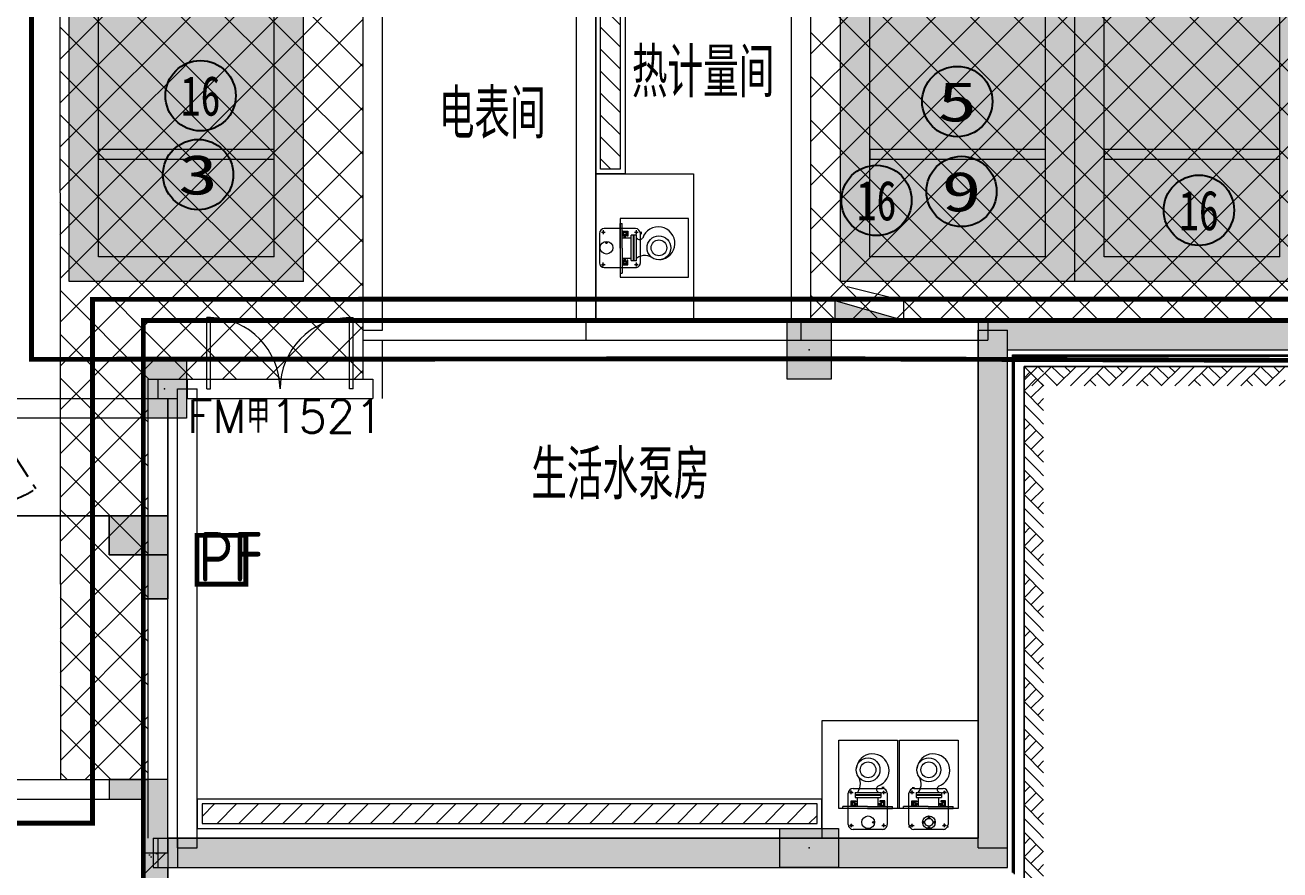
# Model space of a CAD drawing. Extents: x -264757 to 1033689, y 4049843 to 4347093.
# Drawn here: x -57534 to -44684, y 4071283 to 4079932 of the extents above; entities that cross this region are included whole.
import ezdxf
from ezdxf.enums import TextEntityAlignment as Align

# ---------------------------------------------------------------- set-up
doc = ezdxf.new("R2010")
doc.units = 0
doc.header["$LTSCALE"] = 1000
doc.header["$MEASUREMENT"] = 0
doc.linetypes.add('AX-01DK-PB01$1$A-001-车位参照B1$0$A-001-车位参照B1$0$A-001-车位参照B1$0$A-H4-001-基本图形$0$A-001-车位B1$0$DASH', pattern=[0.35, 0.25, -0.1])
doc.linetypes.add('DASH', pattern=[0.35, 0.25, -0.1])
for name, color, linetype in [('不利因素1-紧邻消火栓', 7, 'Continuous'), ('不利因素3-紧邻房间出入口', 7, 'Continuous'), ('不利因素5-单面靠墙', 7, 'Continuous'), ('不利因素9-坡道上停车', 7, 'Continuous'), ('子母车位', 7, 'Continuous'), ('普通车位', 7, 'Continuous')]:
    doc.layers.add(name, color=color, linetype=linetype)
doc.layers.add('无关图层', color=8, linetype='Continuous', lineweight=0)
doc.layers.add('车位归属楼栋范围线', color=7, linetype='Continuous', true_color=0x19e6c7)
doc.styles.add('AX-01DK-PB01$0$AX-001DK-01-PB01-02$0$_TCH_WINDOW', font='SIMPLEX', dxfattribs={"bigfont": 'GBCBIG'})
doc.styles.add('AX-01DK-PB01$1$AX-001DK-01-PB01-02$0$Standard', font='gbenor.shx', dxfattribs={"bigfont": 'gbcbig.shx'})
doc.styles.add('AX-01DK-PB01-FJ$0$AX-001DK-01-PB01-02$0$Standard', font='gbenor.shx', dxfattribs={"bigfont": 'gbcbig.shx'})
doc.styles.add('AX-ACK-P01-WALL$0$黑体', font='simhei.ttf')
doc.styles.add('SX-ACK-PB01-WNC-ALL$0$黑体', font='simhei.ttf')
doc.styles.add('黑体', font='simhei.ttf')

# ---------------------------------------------------------------- blocks, each defined once
blk = doc.blocks.new('20200722.21175556')
at = {"layer": '不利因素1-紧邻消火栓', "true_color": 0x3c6a45}
h = blk.add_hatch(color=97, dxfattribs=at)
h.dxf.hatch_style = 1
edge = h.paths.add_edge_path()
edge.add_arc((360, 360), 360, 0, 360)
at = {"layer": '不利因素1-紧邻消火栓'}
blk.add_circle((360, 360), 360, dxfattribs=at)
at = {"layer": '不利因素1-紧邻消火栓', "style": '黑体', "width": 1.390625}
blk.add_text('9', height=407, dxfattribs=at).set_placement((156, 156), (564, 156), align=Align.FIT)
blk = doc.blocks.new('SX-ACK-PB01-WNC-ALL$0$20200722.21183209')
at = {"layer": '不利因素5-单面靠墙', "true_color": 0x6d711d}
h = blk.add_hatch(color=66, dxfattribs=at)
h.dxf.hatch_style = 1
edge = h.paths.add_edge_path()
edge.add_arc((360, 360), 360, 0, 360)
at = {"layer": '不利因素5-单面靠墙'}
blk.add_circle((360, 360), 360, dxfattribs=at)
at = {"layer": '不利因素5-单面靠墙', "style": 'SX-ACK-PB01-WNC-ALL$0$黑体', "width": 1.390625}
blk.add_text('5', height=407, dxfattribs=at).set_placement((156, 156), (564, 156), align=Align.FIT)
blk = doc.blocks.new('SX-ACK-PB01-WNC-ALL$0$20200722.21182536')
at = {"layer": '不利因素3-紧邻房间出入口', "true_color": 0xe4d218}
h = blk.add_hatch(color=52, dxfattribs=at)
h.dxf.hatch_style = 1
edge = h.paths.add_edge_path()
edge.add_arc((360, 360), 360, 0, 360)
at = {"layer": '不利因素3-紧邻房间出入口'}
blk.add_circle((360, 360), 360, dxfattribs=at)
at = {"layer": '不利因素3-紧邻房间出入口', "style": 'SX-ACK-PB01-WNC-ALL$0$黑体', "width": 1.390625}
blk.add_text('3', height=407, dxfattribs=at).set_placement((156, 156), (564, 156), align=Align.FIT)
blk = doc.blocks.new('AX-ACK-P01-WALL$0$20200722.21184440')
at = {"layer": '不利因素9-坡道上停车', "true_color": 0x6a96bd}
h = blk.add_hatch(color=153, dxfattribs=at)
h.dxf.hatch_style = 1
edge = h.paths.add_edge_path()
edge.add_arc((360, 360), 360, 0, 360)
at = {"layer": '不利因素9-坡道上停车'}
blk.add_circle((360, 360), 360, dxfattribs=at)
at = {"layer": '不利因素9-坡道上停车', "style": 'AX-ACK-P01-WALL$0$黑体', "width": 0.695313}
blk.add_text('16', height=407.3, dxfattribs=at).set_placement((156, 156), (564, 156), align=Align.FIT)
blk = doc.blocks.new('AX-01DK-PB01$0$AX-001DK-01-PB01-02$0$$DorLib2D$00000002')
at = {"layer": '无关图层'}
for p, q in [((-0.5, 0), (-0.5, 0.4875)), ((-0.475, 0.4875), (-0.5, 0.4875)), ((-0.475, 0), (-0.475, 0.4875)), ((0.475, 0), (0.475, 0.4875)), ((0.475, 0.4875), (0.5, 0.4875)), ((0.5, 0), (0.5, 0.4875)), ((-0.5, 0), (-0.475, 0)), ((0.5, 0), (0.475, 0))]:
    blk.add_line(p, q, dxfattribs=at)
at = {"layer": '无关图层', "lineweight": 13}
for centre, start, end in [((-0.4875, 0), 0, 88.53072), ((0.4875, 0), 91.46928, 180)]:
    blk.add_arc(centre, 0.4875, start, end, dxfattribs=at)
blk = doc.blocks.new('AX-01DK-PB01$1$$LinePat$素土夯实')
at = {"layer": '无关图层'}
for p, q in [((0, -210), (210, 0)), ((120, -300), (420, 0)), ((420, 0), (608, -188)), ((495, -300), (795, 0)), ((615, 0), (705, -90)), ((315, -105), (502, -293)), ((210, -210), (300, -300)), ((705, -300), (795, -210))]:
    blk.add_line(p, q, dxfattribs=at)
blk = doc.blocks.new('SX-CK-PB001-WNC$1$20211103.13313888')
at = {"layer": '无关图层'}
h = blk.add_hatch(color=256, dxfattribs=at)
h.dxf.hatch_style = 1
h.paths.add_polyline_path([(0, 600), (400, 600), (400, 0), (0, 0)])
blk.add_lwpolyline([(0, 600), (400, 600), (400, 0), (0, 0)], close=True, dxfattribs=at)
blk.add_point((200, 300), dxfattribs=at)
blk = doc.blocks.new('SX-CK-PB001-WNC$1$20211103.13313578')
at = {"layer": '无关图层'}
h = blk.add_hatch(color=256, dxfattribs=at)
h.dxf.hatch_style = 1
h.paths.add_polyline_path([(0, 600), (450, 600), (450, 0), (0, 0)])
blk.add_lwpolyline([(0, 600), (450, 600), (450, 0), (0, 0)], close=True, dxfattribs=at)
blk.add_point((225, 300), dxfattribs=at)
blk = doc.blocks.new('PX-03CK-JSK$0$PX-B1-PB02-JSK$0$PX-CK-JSK$0$hjgh')
at = {"layer": '无关图层'}
for p, q in [((96327482, 40160283), (96327482, 40160243)), ((96327492, 40160296), (96327812, 40160296)), ((96327655, 40159170), (96327655, 40160392)), ((96327655, 40160392), (96328355, 40160392)), ((96327656, 40160098), (96327656, 40160352)), ((96327656, 40160352), (96327677, 40160352)), ((96327677, 40160098), (96327677, 40160352)), ((96327821, 40160284), (96327821, 40160244)), ((96327821, 40160253), (96327821, 40160277)), ((96328355, 40160392), (96328355, 40159792)), ((96327442, 40159946), (96327442, 40160246)), ((96327464, 40160264), (96327496, 40160264)), ((96327496, 40160264), (96327500, 40160264)), ((96327677, 40160267), (96327734, 40160267)), ((96327683, 40160214), (96327677, 40160214)), ((96327679, 40160200), (96327768, 40160200)), ((96327683, 40160256), (96327683, 40160214)), ((96327723, 40160256), (96327683, 40160256)), ((96327683, 40160232), (96327723, 40160232)), ((96327687, 40160232), (96327687, 40160246)), ((96327692, 40160251), (96327714, 40160251)), ((96327697, 40160232), (96327697, 40160200)), ((96327697, 40160203), (96327697, 40160231)), ((96327709, 40160232), (96327709, 40160200)), ((96327719, 40160246), (96327719, 40160232)), ((96327723, 40160217), (96327723, 40160256)), ((96327734, 40160217), (96327723, 40160217)), ((96327734, 40160267), (96327734, 40160217)), ((96327821, 40160225), (96327769, 40160225)), ((96327769, 40160224), (96327769, 40159963)), ((96327791, 40160225), (96327791, 40159963)), ((96327799, 40160225), (96327799, 40159963)), ((96327803, 40160265), (96327835, 40160265)), ((96327821, 40160225), (96327821, 40159963)), ((96327835, 40160265), (96327839, 40160265)), ((96327862, 40160246), (96327862, 40159946)), ((96327515, 40160051), (96327515, 40160027)), ((96327656, 40160098), (96327656, 40159844)), ((96327677, 40160098), (96327677, 40159844)), ((96327465, 40159933), (96327497, 40159933)), ((96327483, 40159952), (96327483, 40159912)), ((96327812, 40159896), (96327492, 40159896)), ((96327497, 40159933), (96327501, 40159933)), ((96327682, 40159921), (96327675, 40159921)), ((96327683, 40159974), (96327677, 40159974)), ((96327677, 40159921), (96327734, 40159921)), ((96327768, 40159994), (96327679, 40159994)), ((96327683, 40159933), (96327683, 40159974)), ((96327723, 40159933), (96327683, 40159933)), ((96327685, 40159954), (96327723, 40159954)), ((96327688, 40159941), (96327688, 40159954)), ((96327713, 40159936), (96327693, 40159936)), ((96327695, 40159993), (96327695, 40159955)), ((96327708, 40159992), (96327708, 40159954)), ((96327718, 40159954), (96327718, 40159941)), ((96327723, 40159971), (96327723, 40159933)), ((96327734, 40159971), (96327723, 40159971)), ((96327734, 40159921), (96327734, 40159971)), ((96327821, 40159963), (96327769, 40159963)), ((96327802, 40159933), (96327834, 40159933)), ((96327821, 40159952), (96327821, 40159912)), ((96327834, 40159933), (96327838, 40159933)), ((96327871, 40159929), (96327871, 40159953)), ((96328355, 40159792), (96327655, 40159792)), ((96327655, 40159770), (96328355, 40159770)), ((96327656, 40159844), (96327677, 40159844)), ((96328355, 40159770), (96328355, 40159170)), ((96327464, 40159642), (96327496, 40159642)), ((96327482, 40159661), (96327482, 40159621)), ((96327492, 40159674), (96327812, 40159674)), ((96327496, 40159642), (96327500, 40159642)), ((96327656, 40159476), (96327656, 40159729)), ((96327656, 40159729), (96327677, 40159729)), ((96327677, 40159476), (96327677, 40159729)), ((96327677, 40159645), (96327734, 40159645)), ((96327683, 40159633), (96327683, 40159592)), ((96327723, 40159633), (96327683, 40159633)), ((96327723, 40159595), (96327723, 40159633)), ((96327734, 40159645), (96327734, 40159595)), ((96327803, 40159643), (96327835, 40159643)), ((96327821, 40159662), (96327821, 40159622)), ((96327821, 40159631), (96327821, 40159654)), ((96327835, 40159643), (96327839, 40159643)), ((96327870, 40159643), (96327870, 40159619)), ((96327442, 40159324), (96327442, 40159624)), ((96327503, 40159523), (96327527, 40159523)), ((96327515, 40159511), (96327515, 40159534)), ((96327683, 40159592), (96327677, 40159592)), ((96327679, 40159577), (96327768, 40159577)), ((96327683, 40159610), (96327723, 40159610)), ((96327687, 40159610), (96327687, 40159624)), ((96327692, 40159629), (96327714, 40159629)), ((96327697, 40159610), (96327697, 40159577)), ((96327697, 40159580), (96327697, 40159608)), ((96327709, 40159610), (96327709, 40159577)), ((96327719, 40159624), (96327719, 40159610)), ((96327734, 40159595), (96327723, 40159595)), ((96327769, 40159602), (96327769, 40159341)), ((96327821, 40159602), (96327769, 40159602)), ((96327791, 40159602), (96327791, 40159341)), ((96327799, 40159602), (96327799, 40159341)), ((96327821, 40159602), (96327821, 40159341)), ((96327862, 40159624), (96327862, 40159324)), ((96327474, 40159470), (96327450, 40159470)), ((96327462, 40159458), (96327462, 40159481)), ((96327527, 40159417), (96327503, 40159417)), ((96327515, 40159428), (96327515, 40159405)), ((96327556, 40159470), (96327580, 40159470)), ((96327568, 40159481), (96327568, 40159458)), ((96327656, 40159476), (96327656, 40159222)), ((96327677, 40159476), (96327677, 40159222)), ((96327465, 40159311), (96327497, 40159311)), ((96327483, 40159330), (96327483, 40159290)), ((96327812, 40159274), (96327492, 40159274)), ((96327497, 40159311), (96327501, 40159311)), ((96327682, 40159299), (96327675, 40159299)), ((96327683, 40159352), (96327677, 40159352)), ((96327677, 40159299), (96327734, 40159299)), ((96327768, 40159371), (96327679, 40159371)), ((96327683, 40159311), (96327683, 40159352)), ((96327723, 40159311), (96327683, 40159311)), ((96327685, 40159332), (96327723, 40159332)), ((96327688, 40159318), (96327688, 40159332)), ((96327713, 40159313), (96327693, 40159313)), ((96327695, 40159371), (96327695, 40159333)), ((96327708, 40159370), (96327708, 40159332)), ((96327718, 40159332), (96327718, 40159318)), ((96327723, 40159349), (96327723, 40159311)), ((96327734, 40159349), (96327723, 40159349)), ((96327734, 40159299), (96327734, 40159349)), ((96327821, 40159341), (96327769, 40159341)), ((96327802, 40159311), (96327834, 40159311)), ((96327821, 40159330), (96327821, 40159290)), ((96327834, 40159311), (96327838, 40159311)), ((96328355, 40159170), (96327655, 40159170)), ((96327656, 40159222), (96327677, 40159222))]:
    blk.add_line(p, q, dxfattribs=at)
for centre, radius in [((96327482, 40160265), 8.75), ((96327821, 40160265), 8.75), ((96327515, 40160092), 65), ((96328052, 40160093), 122), ((96328052, 40160093), 80.5), ((96327515, 40160039), 7.88), ((96327483, 40159933), 8.75), ((96327821, 40159933), 8.75), ((96327482, 40159643), 8.75), ((96327821, 40159643), 8.75), ((96327515, 40159470), 65), ((96327515, 40159470), 40), ((96327515, 40159523), 7.88), ((96328052, 40159471), 122), ((96328052, 40159471), 80.5), ((96327462, 40159470), 7.88), ((96327515, 40159417), 7.88), ((96327568, 40159470), 7.88), ((96327483, 40159311), 8.75), ((96327821, 40159311), 8.75)]:
    blk.add_circle(centre, radius, dxfattribs=at)
for centre, radius, start, end in [((96327492, 40160246), 50, 89.9998, 179.9998), ((96327812, 40160246), 50, 359.9998, 89.9998), ((96327692, 40160246), 5.18, 89.9998, 179.9998), ((96327714, 40160246), 5.18, 359.9998, 89.9998), ((96327908, 40160313), 142, 233.3732, 310.3456), ((96328046, 40160047), 169, 198.4725, 84.7162), ((96327492, 40159946), 50, 179.9998, 269.9998), ((96327693, 40159941), 5.18, 179.9998, 269.9998), ((96327713, 40159941), 5.18, 269.9998, 359.9998), ((96327812, 40159946), 50, 269.9998, 359.9998), ((96327855, 40159973), 34.6, 32.3813, 152.0235), ((96327492, 40159624), 50, 89.9998, 179.9998), ((96327812, 40159624), 50, 359.9998, 89.9998), ((96327692, 40159624), 5.18, 89.9998, 179.9998), ((96327714, 40159624), 5.18, 359.9998, 89.9998), ((96327908, 40159691), 142, 233.3732, 310.3456), ((96328046, 40159424), 169, 198.4725, 84.7162), ((96327855, 40159351), 34.6, 32.3813, 152.0235), ((96327492, 40159324), 50, 179.9998, 269.9998), ((96327693, 40159318), 5.18, 179.9998, 269.9998), ((96327713, 40159318), 5.18, 269.9998, 359.9998), ((96327812, 40159324), 50, 269.9998, 359.9998)]:
    blk.add_arc(centre, radius, start, end, dxfattribs=at)
for p in [(96327469, 40159673), (96327469, 40159275)]:
    blk.add_point(p, dxfattribs=at)
blk = doc.blocks.new('PX-03CK-JSK$0$PX-CKB-P01-JSK$0$$0$水泵')
at = {"layer": '无关图层'}
for p, q in [((-24798, 231565, 0), (-25098, 231565, 0)), ((-25148, 231515, 0), (-25148, 231195, 0)), ((-25135, 231525, 0), (-25095, 231525, 0)), ((-25116, 231543, 0), (-25116, 231511, 0)), ((-25116, 231511, 0), (-25116, 231507, 0)), ((-24903, 231492, 0), (-24880, 231492, 0)), ((-24804, 231524, 0), (-24764, 231524, 0)), ((-24785, 231542, 0), (-24785, 231510, 0)), ((-24785, 231510, 0), (-24785, 231506, 0)), ((-24748, 231195, 0), (-24748, 231515, 0)), ((-24644, 231352, 0), (-25244, 231352, 0)), ((-25244, 231352, 0), (-25244, 230652, 0)), ((-24950, 231351, 0), (-25204, 231351, 0)), ((-25204, 231351, 0), (-25204, 231330, 0)), ((-24950, 231330, 0), (-25204, 231330, 0)), ((-25120, 231330, 0), (-25120, 231273, 0)), ((-25108, 231323, 0), (-25067, 231323, 0)), ((-25108, 231284, 0), (-25108, 231323, 0)), ((-25103, 231315, 0), (-25103, 231292, 0)), ((-25085, 231320, 0), (-25098, 231320, 0)), ((-25084, 231323, 0), (-25084, 231284, 0)), ((-25084, 231310, 0), (-25052, 231310, 0)), ((-25055, 231310, 0), (-25083, 231310, 0)), ((-25067, 231323, 0), (-25067, 231330, 0)), ((-25052, 231328, 0), (-25052, 231239, 0)), ((-24950, 231351, 0), (-24696, 231351, 0)), ((-24950, 231330, 0), (-24696, 231330, 0)), ((-24846, 231239, 0), (-24846, 231328, 0)), ((-24846, 231312, 0), (-24807, 231312, 0)), ((-24827, 231323, 0), (-24827, 231330, 0)), ((-24785, 231323, 0), (-24827, 231323, 0)), ((-24807, 231322, 0), (-24807, 231284, 0)), ((-24793, 231319, 0), (-24807, 231319, 0)), ((-24788, 231294, 0), (-24788, 231314, 0)), ((-24785, 231284, 0), (-24785, 231323, 0)), ((-24773, 231324, 0), (-24773, 231332, 0)), ((-24773, 231330, 0), (-24773, 231273, 0)), ((-24696, 231351, 0), (-24696, 231330, 0)), ((-24644, 230652, 0), (-24644, 231352, 0)), ((-25136, 231186, 0), (-25096, 231186, 0)), ((-25106, 231185, 0), (-25129, 231185, 0)), ((-25120, 231273, 0), (-25070, 231273, 0)), ((-25117, 231204, 0), (-25117, 231172, 0)), ((-25070, 231284, 0), (-25108, 231284, 0)), ((-25098, 231287, 0), (-25084, 231287, 0)), ((-25084, 231297, 0), (-25052, 231297, 0)), ((-25077, 231185, 0), (-25077, 231238, 0)), ((-25077, 231215, 0), (-24815, 231215, 0)), ((-25077, 231208, 0), (-24815, 231208, 0)), ((-25077, 231185, 0), (-24815, 231185, 0)), ((-25076, 231238, 0), (-24815, 231238, 0)), ((-25070, 231273, 0), (-25070, 231284, 0)), ((-24844, 231299, 0), (-24806, 231299, 0)), ((-24824, 231284, 0), (-24785, 231284, 0)), ((-24824, 231273, 0), (-24824, 231284, 0)), ((-24773, 231273, 0), (-24824, 231273, 0)), ((-24815, 231185, 0), (-24815, 231238, 0)), ((-24807, 231289, 0), (-24793, 231289, 0)), ((-24804, 231186, 0), (-24764, 231186, 0)), ((-24785, 231205, 0), (-24785, 231173, 0)), ((-24785, 231173, 0), (-24785, 231169, 0)), ((-25117, 231172, 0), (-25117, 231168, 0)), ((-25098, 231145, 0), (-24798, 231145, 0)), ((-24781, 231136, 0), (-24805, 231136, 0)), ((-25244, 230652, 0), (-24644, 230652, 0))]:
    blk.add_line(p, q, dxfattribs=at)
for centre, radius in [((-25117, 231525, 0), 8.75), ((-24944, 231492, 0), 65), ((-24891, 231492, 0), 7.88), ((-24785, 231524, 0), 8.75), ((-25117, 231186, 0), 8.75), ((-24785, 231186, 0), 8.75), ((-24945, 230955, 0), 122), ((-24945, 230955, 0), 80.5)]:
    blk.add_circle(centre, radius, dxfattribs=at)
for centre, radius, start, end in [((-25098, 231515, 0), 50, 90.0002, 180.0002), ((-24798, 231515, 0), 50, 0.0002, 90.0002), ((-25098, 231315, 0), 5.18, 90.0002, 180.0002), ((-24793, 231314, 0), 5.18, 0.0002, 90.0002), ((-25098, 231195, 0), 50, 180.0002, 270.0002), ((-25098, 231292, 0), 5.18, 180.0002, 270.0002), ((-25165, 231098, 0), 142, 319.6544, 36.6268), ((-24826, 231152, 0), 34.6, 117.9765, 237.6187), ((-24798, 231195, 0), 50, 270.0002, 0.0002), ((-24793, 231294, 0), 5.18, 270.0002, 0.0002), ((-24899, 230961, 0), 169, 185.2838, 71.5275)]:
    blk.add_arc(centre, radius, start, end, dxfattribs=at)
blk = doc.blocks.new('PX-03CK-XHS$1$$TWTSYS$00000508')
at = {"layer": '无关图层'}
for p, q in [((-0.5, 0.5), (0.324, 1.224)), ((-0.5, 0.5), (-0.5, -0.5)), ((-0.5, -0.5), (0.5, 0.5)), ((0.5, 0.5), (-0.5, 0.5)), ((0.5, -0.5), (0.5, 0.5)), ((-0.5, -0.5), (0.5, -0.5))]:
    blk.add_line(p, q, dxfattribs=at)
blk.add_solid([(0.5, -0.5), (0.5, 0.5), (-0.5, -0.5)], dxfattribs=at)
blk = doc.blocks.new('A$C7e5eb487')
at = {"layer": '普通车位', "true_color": 0xf18f8e}
h = blk.add_hatch(color=11, dxfattribs=at)
h.dxf.hatch_style = 1
h.paths.add_polyline_path([(2400, 0), (2400, -5300), (0, -5300), (0, 0)])

msp = doc.modelspace()

# ---------------------------------------------------------------- hatches: boundary and pattern name
at = {"layer": '无关图层'}
h = msp.add_hatch(dxfattribs=at)
h.set_pattern_fill('钢筋混凝土', color=256, scale=100)
h.set_pattern_definition([(45, (56738.1, 4676018.46), (-176.7767, 176.7767), []), (50, (56738.1, 4676018.46), (717.2602, -62.75213), [75, -825]), (355, (56738.1, 4676018.46), (-138.7513, 752.1921), [60, -660]), (100.4514, (56797.9, 4676013.2), (578.5094, 689.43954), [63.7402, -701.1421]), (46.1842, (56738.1, 4676218.46), (1067.241, -165.519), [112.5, -1237.5]), (96.6356, (56827, 4676204.7), (934.6627, 974.1179), [95.6103, -1051.713]), (351.1842, (56738.1, 4676218.5), (934.662, 974.1186), [90, -990]), (21, (56838.1, 4676168.46), (596.90705, -402.6189), [75, -825]), (326, (56838.1, 4676168.46), (243.3153, 725.15005), [60, -660]), (71.4514, (56887.85, 4676134.9), (840.2226, 322.5305), [63.7402, -701.1421]), (37.5, (56738.1, 4676018.46), (12.15986, 332.89385), [0, -652, 0, -670, 0, -662.5]), (7.5, (56738.1, 4676018.46), (263.06954, 394.41171), [0, -382, 0, -637, 0, -252.5]), (327.5, (56515.1, 4676018.46), (533.82244, -22.55487), [0, -250, 0, -780, 0, -1035]), (317.5, (56415.1, 4676018.46), (583.18617, 100.105), [0, -325, 0, -518, 0, -735])])
h.paths.add_polyline_path([(-56073.1, 4071608), (-56073.1, 4071308), (-47474.6, 4071308), (-47474.6, 4076608), (-26084.6, 4076608), (-26084.6, 4089210.4), (-26384.6, 4089210.4), (-26384.6, 4076908), (-47774.6, 4076908), (-47774.6, 4071608)])
h = msp.add_hatch(dxfattribs=at)
h.set_pattern_fill('ANSI31', color=256, scale=100, angle=90)
h.set_pattern_definition([(135, (4023686.7, 4128990.33), (-112.2532015, -112.2532015), [])])
h.paths.add_polyline_path([(-51639.7, 4078458), (-51639.7, 4080758), (-51439.8, 4080758), (-51439.8, 4078458)])
for points in [[(-47773.1, 4076909.2), (-47473.1, 4076609.2), (-26283.2, 4076609.1), (-26283.2, 4076909.1)], [(-47473.1, 4071508), (-47473.1, 4076809.2), (-47773.1, 4076809.2), (-47773.1, 4071508)], [(-56323.1, 4062508), (-56073.1, 4062258), (-56073.1, 4071308), (-56323.1, 4071608)], [(-56223.1, 4071308), (-56173.1, 4071308), (-56173.1, 4071608), (-56223.1, 4071608)], [(-56173.1, 4071608), (-56173.1, 4071308), (-55873.1, 4071308), (-55873.1, 4071608)], [(-55973.1, 4071308), (-47473.1, 4071308), (-47773.1, 4071608), (-55973.1, 4071608)]]:
    msp.add_hatch(color=256, dxfattribs=at).paths.add_polyline_path(points)
at = {"layer": '无关图层', "ltscale": 0.5}
h = msp.add_hatch(color=256, dxfattribs=at)
h.dxf.hatch_style = 1
h.paths.add_polyline_path([(-56673.1, 4074908), (-56073.1, 4074908), (-56073.1, 4074508), (-56673.1, 4074508)])
h = msp.add_hatch(color=256, dxfattribs=at)
h.dxf.hatch_style = 1
h.paths.add_polyline_path([(-56323.1, 4074508), (-56073.1, 4074508), (-56073.1, 4074058), (-56323.1, 4074058)])
h = msp.add_hatch(color=256, dxfattribs=at)
h.dxf.hatch_style = 1
h.paths.add_polyline_path([(-56323.1, 4071458), (-56073.1, 4071458), (-56073.1, 4072208), (-56673.1, 4072208), (-56673.1, 4072008), (-56323.1, 4072008)])
at = {"layer": '无关图层'}
h = msp.add_hatch(dxfattribs=at)
h.set_pattern_fill('ANSI31', color=256, scale=100)
h.set_pattern_definition([(45, (0, 0), (-112.2532015, 112.2532015), [])])
h.paths.add_polyline_path([(-49423.1, 4071957.9), (-55721.6, 4071957.9), (-55721.6, 4071758), (-49423.1, 4071758)])
h = msp.add_hatch(dxfattribs=at)
h.set_pattern_fill('钢筋混凝土', color=256, scale=100)
h.set_pattern_definition([(45, (-268998.74, 4045228.45), (-176.7767, 176.7767), []), (50, (-268998.74, 4045228.45), (717.2602, -62.7521), [75, -825]), (355, (-268998.7, 4045228.45), (-138.7513, 752.1921), [60, -660]), (100.4514, (-268938.96, 4045223.2), (578.5094, 689.4395), [63.7402, -701.142]), (46.1842, (-268998.7, 4045428.45), (1067.241, -165.519), [112.5, -1237.5]), (96.6356, (-268909.8, 4045414.7), (934.6627, 974.118), [95.6103, -1051.713]), (351.1842, (-268998.7, 4045428.4), (934.662, 974.1186), [90, -990]), (21, (-268898.74, 4045378.45), (596.907, -402.6189), [75, -825]), (326, (-268898.7, 4045378.45), (243.3153, 725.15), [60, -660]), (71.4514, (-268849, 4045344.9), (840.2226, 322.5305), [63.7402, -701.142]), (37.5, (-268998.74, 4045228.45), (12.15986, 332.89385), [0, -652, 0, -670, 0, -662.5]), (7.5, (-268998.74, 4045228.45), (263.06954, 394.4117), [0, -382, 0, -637, 0, -252.5]), (327.5, (-269221.74, 4045228.45), (533.82244, -22.55487), [0, -250, 0, -780, 0, -1035]), (317.5, (-269321.74, 4045228.45), (583.1862, 100.105), [0, -325, 0, -518, 0, -735])])
h.paths.add_polyline_path([(-56323.1, 4063508), (-56323.1, 4071458), (-56073.1, 4071458), (-56073.1, 4063508)])

# ---------------------------------------------------------------- linework, layer by layer
at = {"layer": '子母车位', "linetype": 'AX-01DK-PB01$1$A-001-车位参照B1$0$A-001-车位参照B1$0$A-001-车位参照B1$0$A-H4-001-基本图形$0$A-001-车位B1$0$DASH'}
msp.add_lwpolyline([(-58023.1, 4076108.5), (-57423.1, 4075186.5)], dxfattribs=at)
msp.add_arc((-58023.1, 4076108.5, 0), 1100, 270, 303.05573, dxfattribs=at)
at = {"layer": '无关图层'}
for p, q in [((-49489.6, 4079636), (-33565.7, 4095559.9)), ((-49489.6, 4079187), (-33479.6, 4095197)), ((-49489.6, 4078738), (-33479.6, 4094748)), ((-49489.6, 4078289), (-33479.6, 4094299)), ((-49489.6, 4077840), (-33479.6, 4093850)), ((-57187.1, 4093411.5), (-57172.1, 4072208)), ((-57177.3, 4079581.5), (-43350.8, 4093408)), ((-57177, 4079132.8), (-42901.8, 4093408)), ((-57176.7, 4078684.1), (-42452.8, 4093408)), ((-57176.4, 4078235.4), (-42003.8, 4093408)), ((-49489.6, 4077390.9), (-33479.6, 4093400.9)), ((-49489.6, 4076941.9), (-33479.6, 4092951.9)), ((-49074.5, 4076908), (-33479.6, 4092502.9)), ((-42047.6, 4076908), (-57186.1, 4092046.6)), ((-48625.5, 4076908), (-33479.6, 4092053.9)), ((-42496.6, 4076908), (-57185.8, 4091597.3)), ((-48176.5, 4076908), (-33479.6, 4091604.9)), ((-42945.6, 4076908), (-57185.5, 4091147.9)), ((-47727.4, 4076908), (-33479.6, 4091155.9)), ((-43394.6, 4076908), (-57185.2, 4090698.6)), ((-47278.4, 4076908), (-33479.6, 4090706.9)), ((-43843.6, 4076908), (-57184.9, 4090249.3)), ((-46829.4, 4076908), (-33479.6, 4090257.9)), ((-44292.6, 4076908), (-57184.6, 4089800)), ((-46380.4, 4076908), (-33479.6, 4089808.8)), ((-45931.4, 4076908), (-33479.6, 4089359.8)), ((-45482.4, 4076908), (-33479.6, 4088910.8)), ((-45033.4, 4076908), (-33479.6, 4088461.8)), ((-54073.1, 4079504.3), (-57179.5, 4082610.7)), ((-57083.5, 4077308.5, 0), (-57083.5, 4082608.5)), ((-54683.5, 4077308.5, 0), (-54683.5, 4082608.5)), ((-49183.5, 4077308.5, 0), (-49183.5, 4082608.5)), ((-46783.5, 4077308.5, 0), (-46783.5, 4082608.5)), ((-46783.5, 4077308.5, 0), (-46783.5, 4082608.5)), ((-56783.5, 4077558.5, 0), (-56783.5, 4082308.5)), ((-54983.5, 4077558.5, 0), (-54983.5, 4082308.5)), ((-48883.5, 4077558.5, 0), (-48883.5, 4082308.5)), ((-47083.5, 4077558.5, 0), (-47083.5, 4082308.5)), ((-46483.5, 4077558.5, 0), (-46483.5, 4082308.5)), ((-44683.5, 4077558.5, 0), (-44683.5, 4082308.5)), ((-54073.1, 4079055.3), (-57179.1, 4082161.3)), ((-49489.6, 4082048), (-49489.6, 4076908)), ((-54073.1, 4078606.3), (-57178.8, 4081712)), ((-44741.6, 4076908), (-49489.6, 4081656)), ((-54073.1, 4078157.2), (-57178.5, 4081262.7)), ((-45190.7, 4076908), (-49489.6, 4081207)), ((-54073.1, 4076308), (-54073.1, 4081008)), ((-54073.1, 4076808), (-54073.1, 4080908)), ((-53873.1, 4076808), (-53873.1, 4080908)), ((-49689.6, 4080908), (-49689.6, 4076908)), ((-49489.6, 4080908), (-49489.6, 4076908)), ((-54073.1, 4077708.2), (-57178.2, 4080813.3)), ((-57176.1, 4077786.7), (-54073.1, 4080889.7)), ((-51889.6, 4080808), (-51889.6, 4076908)), ((-51689.6, 4080808), (-51689.6, 4076908)), ((-45639.7, 4076908), (-49489.6, 4080758)), ((-57175.7, 4077338), (-54073.1, 4080440.7)), ((-54073.1, 4077259.2), (-57177.9, 4080364)), ((-46088.7, 4076908), (-49489.6, 4080309)), ((-54073.1, 4076810.2), (-57177.6, 4079914.7)), ((-57175.4, 4076889.3), (-54073.1, 4079991.7)), ((-46537.7, 4076908), (-49489.6, 4079859.9)), ((-57175.1, 4076440.6), (-54073.1, 4079542.7)), ((-54073.1, 4076361.2), (-57177.2, 4079465.3)), ((-46986.7, 4076908), (-49489.6, 4079410.9)), ((-54468.9, 4076308), (-57176.9, 4079016)), ((-57174.8, 4075991.9), (-54073.1, 4079093.6)), ((-47435.7, 4076908), (-49489.6, 4078961.9)), ((-57174.5, 4075543.3), (-54073.1, 4078644.6)), ((-54918, 4076308), (-57176.6, 4078566.7)), ((-47884.7, 4076908), (-49489.6, 4078512.9)), ((-55367, 4076308), (-57176.3, 4078117.4)), ((-55960.7, 4076308), (-54073.1, 4078195.6)), ((-48333.8, 4076908), (-49489.6, 4078063.9)), ((-55511.7, 4076308), (-54073.1, 4077746.6)), ((-55816, 4076308), (-57176, 4077668)), ((-48782.8, 4076908), (-49489.6, 4077614.9)), ((-54983.5, 4077558.5, 0), (-56783.5, 4077558.5, 0)), ((-47083.5, 4077558.5, 0), (-48883.5, 4077558.5, 0)), ((-44683.5, 4077558.5, 0), (-46483.5, 4077558.5, 0)), ((-56265, 4076308), (-57175.7, 4077218.7)), ((-54683.5, 4077308.5, 0), (-57083.5, 4077308.5, 0)), ((-55062.6, 4076308), (-54073.1, 4077297.6)), ((-46783.5, 4077308.5, 0), (-49183.5, 4077308.5, 0)), ((-44383.5, 4077308.5, 0), (-46783.5, 4077308.5, 0)), ((-49231.8, 4076908), (-49489.6, 4077165.9)), ((-54613.6, 4076308), (-54073.1, 4076848.6)), ((-54073.1, 4076308), (-54073.1, 4076808)), ((-54073.1, 4076808), (-53873.1, 4076808)), ((-53873.1, 4076908), (-51789.6, 4076908)), ((-51789.6, 4076908), (-49589.6, 4076908)), ((-51789.6, 4076908), (-51789.6, 4076708)), ((-49589.6, 4076908), (-47673.1, 4076908)), ((-49589.6, 4076908), (-49589.6, 4076708)), ((-49489.6, 4076908), (-33479.6, 4076908)), ((-47773.1, 4076909.2), (-26283.2, 4076909.1)), ((-47773.1, 4071508), (-47773.1, 4076809.2)), ((-47773.1, 4076809.2), (-47473.1, 4076809.2)), ((-47673.1, 4076908), (-47673.1, 4076708)), ((-47473.1, 4071508), (-47473.1, 4076809.2)), ((-56273.1, 4075867.1), (-57175.3, 4076769.4)), ((-54073.1, 4076708), (-51789.6, 4076708)), ((-53873.1, 4076108), (-53873.1, 4076708)), ((-51789.6, 4076708), (-49589.6, 4076708)), ((-49589.6, 4076708), (-47673.1, 4076708)), ((-47473.1, 4076609.2), (-26283.2, 4076609.1)), ((-47423.4, 4076558), (-26033.6, 4076559.1)), ((-47423.4, 4071258), (-47423.4, 4076558)), ((-26023.6, 4076549.2), (-47413.4, 4076548)), ((-47413.4, 4076548), (-47413.4, 4071248)), ((-26013.6, 4076539.2), (-47403.4, 4076538)), ((-47403.4, 4076538), (-47403.4, 4071238)), ((-47303.5, 4071138), (-47303.4, 4076438)), ((-47303.4, 4076438), (-47303.5, 4071138)), ((-47303.4, 4076438), (-25913.6, 4076439.2)), ((-25913.6, 4076439.2), (-47303.4, 4076438)), ((-56273.1, 4075418.1), (-57175, 4076320)), ((-56273.1, 4071608), (-56273.1, 4076308)), ((-56273.1, 4072208), (-56273.1, 4076308)), ((-56273.1, 4076308), (-54073.1, 4076308)), ((-56173.1, 4076308), (-55873.1, 4076308)), ((-56173.1, 4076308), (-56173.1, 4076108)), ((-55873.1, 4076308), (-53973.1, 4076308)), ((-55873.1, 4076308), (-55873.1, 4076108)), ((-55673.1, 4076308), (-54173.1, 4076308)), ((-54164.6, 4076308), (-54073.1, 4076399.6)), ((-53973.1, 4076308), (-53973.1, 4076108)), ((-55973.1, 4071508.1), (-55973.1, 4076208)), ((-55973.1, 4076208), (-55773.1, 4076208)), ((-55773.1, 4071508.1), (-55773.1, 4076208)), ((-56173.1, 4076108), (-55973.1, 4076108)), ((-56073.1, 4071608), (-56073.1, 4076108)), ((-55873.1, 4076108), (-53973.1, 4076108)), ((-55673.1, 4076108), (-54173.1, 4076108)), ((-57174.1, 4075094.6), (-56273.1, 4075995.6)), ((-56273.1, 4074969.1), (-57174.7, 4075870.7)), ((-57173.8, 4074645.9), (-56273.1, 4075546.6)), ((-56273.1, 4074520.1), (-57174.4, 4075421.4)), ((-57173.5, 4074197.2), (-56273.1, 4075097.6)), ((-56273.1, 4074071.1), (-57174.1, 4074972)), ((-57173.2, 4073748.5), (-56273.1, 4074648.6)), ((-56273.1, 4073622.1), (-57173.7, 4074522.7)), ((-57172.9, 4073299.8), (-56273.1, 4074199.6)), ((-56273.1, 4073173), (-57173.4, 4074073.4)), ((-57172.6, 4072851.1), (-56273.1, 4073750.5)), ((-56273.1, 4072724), (-57173.1, 4073624)), ((-57172.2, 4072402.4), (-56273.1, 4073301.5)), ((-56273.1, 4072275), (-57172.8, 4073174.7)), ((-56917.6, 4072208), (-56273.1, 4072852.5)), ((-56655.1, 4072208), (-57172.5, 4072725.4)), ((-56468.6, 4072208), (-56273.1, 4072403.5)), ((-91973.1, 4072208), (-56323.1, 4072208)), ((-57104.1, 4072208), (-57172.2, 4072276.1)), ((-57172.1, 4072208), (-56273.1, 4072208)), ((-56323.1, 4072208), (-56323.1, 4072008)), ((-91973.1, 4072008), (-56323.1, 4072008)), ((-56323.1, 4062508), (-56323.1, 4071608)), ((-56223.1, 4071608), (-56173.1, 4071608)), ((-56223.1, 4071608), (-56223.1, 4071308)), ((-56173.1, 4071608), (-55873.1, 4071608)), ((-56173.1, 4071608), (-56173.1, 4071308)), ((-55973.1, 4071608), (-47773.1, 4071608)), ((-55973.1, 4071608), (-55973.1, 4071308)), ((-55973.1, 4071508.1), (-55773.1, 4071508.1)), ((-47773.1, 4071508), (-47473.1, 4071508)), ((-56223.1, 4071308), (-56173.1, 4071308)), ((-56173.1, 4071308), (-55873.1, 4071308)), ((-56073.1, 4062258), (-56073.1, 4071308)), ((-55973.1, 4071308), (-47473.1, 4071308))]:
    msp.add_line(p, q, dxfattribs=at)
msp.add_lwpolyline([(-56073.1, 4071608), (-56073.1, 4071308), (-47474.6, 4071308), (-47474.6, 4076608), (-26084.6, 4076608), (-26084.6, 4089210.4), (-26384.6, 4089210.4), (-26384.6, 4076908), (-47774.6, 4076908), (-47774.6, 4071608), (-56073.1, 4071608)], dxfattribs=at)
for points in [[(-51689.7, 4078408), (-51689.7, 4080808), (-51389.8, 4080808), (-51389.8, 4078408)], [(-51639.7, 4078458), (-51639.7, 4080758), (-51439.8, 4080758), (-51439.8, 4078458)], [(-50689.6, 4076908), (-51689.6, 4076908), (-51689.6, 4078408), (-50689.6, 4078408)], [(-56073.1, 4074908), (-60073.1, 4074908), (-60073.1, 4076108), (-56073.1, 4076108)], [(-59873.1, 4074908), (-56273.1, 4074908), (-56273.1, 4075908), (-59873.1, 4075908)], [(-56673.1, 4074908), (-56073.1, 4074908), (-56073.1, 4074508), (-56673.1, 4074508)], [(-56673.1, 4074508), (-56073.1, 4074508), (-56073.1, 4074908), (-56673.1, 4074908)], [(-56073.1, 4074058), (-56073.1, 4074908), (-56673.1, 4074908), (-56673.1, 4074508), (-56323.1, 4074508), (-56323.1, 4074058)], [(-56323.1, 4074508), (-56073.1, 4074508), (-56073.1, 4074058), (-56323.1, 4074058)], [(-47773.1, 4072808), (-49373.1, 4072808), (-49373.1, 4071608), (-47773.1, 4071608)], [(-56323.1, 4071458), (-56073.1, 4071458), (-56073.1, 4072208), (-56673.1, 4072208), (-56673.1, 4072008), (-56323.1, 4072008)], [(-56073.1, 4072208), (-56673.1, 4072208), (-56673.1, 4072008), (-56323.1, 4072008), (-56323.1, 4071458), (-56073.1, 4071458), (-56073.1, 4072208)], [(-49373.1, 4072007.9), (-55771.6, 4072007.9), (-55771.6, 4071708), (-49373.1, 4071708)], [(-49423.1, 4071957.9), (-55721.6, 4071957.9), (-55721.6, 4071758), (-49423.1, 4071758)], [(-56323.1, 4063508), (-56323.1, 4071458), (-56073.1, 4071458), (-56073.1, 4063508)]]:
    msp.add_lwpolyline(points, close=True, dxfattribs=at)
at = {"layer": '无关图层', "elevation": 0}
for points in [[(-56783.5, 4078558.5), (-54983.5, 4078558.5), (-54983.5, 4078658.5), (-56783.5, 4078658.5)], [(-48883.5, 4078558.5), (-47083.5, 4078558.5), (-47083.5, 4078658.5), (-48883.5, 4078658.5)], [(-46483.5, 4078558.5), (-44683.5, 4078558.5), (-44683.5, 4078658.5), (-46483.5, 4078658.5)]]:
    msp.add_lwpolyline(points, close=True, dxfattribs=at)
at = {"layer": '无关图层', "const_width": 50}
msp.add_lwpolyline([(-55773.1, 4074708), (-55273.1, 4074708), (-55273.1, 4074208), (-55773.1, 4074208)], close=True, dxfattribs=at)
at = {"layer": '车位归属楼栋范围线', "linetype": 'DASH', "ltscale": 5, "const_width": 50}
for points in [[(-39983.2, 4106958), (-39983.2, 4104703.4), (-37332.2, 4104703.4), (-37332.2, 4105306.5), (-35332.2, 4105306.5), (-35332.2, 4103506.5), (-32089.6, 4103506.5), (-32089.6, 4083415.1), (-26383.2, 4083465.1), (-26384.6, 4077126.3), (-56842.7, 4077125.2), (-56842.7, 4071761), (-92294.6, 4071761)], [(-26384.6, 4095557.9), (-40533.2, 4095559.9), (-40533.2, 4093656.5), (-47840.9, 4093656.5), (-47840.9, 4098808), (-55534.4, 4098808), (-55545.3, 4093658.8), (-57004.5, 4093657), (-56964.9, 4082611), (-57468.4, 4082605.7), (-57468.4, 4076510.4), (-49384.2, 4076515.9), (-26083.2, 4076439.1)], [(-59423.1, 4062508), (-56323.1, 4062508), (-56323.1, 4076908), (-26848.7, 4076908), (-26848.7, 4083007.9), (-57315.7, 4083016.4), (-57351.2, 4093863.6), (-66622.1, 4093859.7)]]:
    msp.add_lwpolyline(points, dxfattribs=at)

# ---------------------------------------------------------------- block references
at = {"layer": '不利因素1-紧邻消火栓'}
msp.add_blockref('20200722.21175556', (-48304.2, 4077869, 0), dxfattribs=at)
at = {"layer": '不利因素3-紧邻房间出入口'}
msp.add_blockref('SX-ACK-PB01-WNC-ALL$0$20200722.21182536', (-56121.5, 4078041.8), dxfattribs=at)
at = {"layer": '不利因素5-单面靠墙'}
msp.add_blockref('SX-ACK-PB01-WNC-ALL$0$20200722.21183209', (-48347.7, 4078789.9), dxfattribs=at)
at = {"layer": '不利因素9-坡道上停车'}
for p in [(-56096.5, 4078849.3), (-49174.5, 4077777), (-45873.1, 4077676.3)]:
    msp.add_blockref('AX-ACK-P01-WALL$0$20200722.21184440', p, dxfattribs=at)
at = {"layer": '无关图层', "rotation": 90}
for name, p in [('PX-03CK-JSK$0$PX-CKB-P01-JSK$0$$0$水泵', (179912.3, 4102597, 0)), ('SX-CK-PB001-WNC$1$20211103.13313888', (-49204.6, 4071308))]:
    msp.add_blockref(name, p, dxfattribs=at)
at = {"layer": '无关图层'}
for name, p, xscale, yscale, zscale, rotation in [('PX-03CK-XHS$1$$TWTSYS$00000508', (-48889.6, 4077008), 700, -200, 700, 179.9999999999459), ('AX-01DK-PB01$0$AX-001DK-01-PB01-02$0$$DorLib2D$00000002', (-54923.1, 4076208), 1500, 1500, 1500, 359.9998839290898), ('AX-01DK-PB01$1$$LinePat$素土夯实', (-47303.4, 4076438), 0.6726369992210831, 0.6666666666666666, 0.6666666666666666, 0.003016451896462055), ('AX-01DK-PB01$1$$LinePat$素土夯实', (-47303.4, 4075908), 0.6666714266329536, 0.6666666666666666, 0.6666666666666666, 89.99976167353987), ('AX-01DK-PB01$1$$LinePat$素土夯实', (-46768.7, 4076438.1), 0.6726369992210831, 0.6666666666666666, 0.6666666666666666, 0.003016451896462055), ('AX-01DK-PB01$1$$LinePat$素土夯实', (-46233.9, 4076438.1), 0.6726369992210831, 0.6666666666666666, 0.6666666666666666, 0.003016451896462055), ('AX-01DK-PB01$1$$LinePat$素土夯实', (-45699.2, 4076438.1), 0.6726369992210831, 0.6666666666666666, 0.6666666666666666, 0.003016451896462055), ('AX-01DK-PB01$1$$LinePat$素土夯实', (-45164.4, 4076438.1), 0.6726369992210831, 0.6666666666666666, 0.6666666666666666, 0.003016451896462055), ('AX-01DK-PB01$1$$LinePat$素土夯实', (-47303.4, 4075378), 0.6666714266329536, 0.6666666666666666, 0.6666666666666666, 89.99976167353987), ('AX-01DK-PB01$1$$LinePat$素土夯实', (-47303.4, 4074848), 0.6666714266329536, 0.6666666666666666, 0.6666666666666666, 89.99976167353987), ('AX-01DK-PB01$1$$LinePat$素土夯实', (-47303.4, 4074318), 0.6666714266329536, 0.6666666666666666, 0.6666666666666666, 89.99976167353987), ('AX-01DK-PB01$1$$LinePat$素土夯实', (-47303.4, 4073788), 0.6666714266329536, 0.6666666666666666, 0.6666666666666666, 89.99976167353987), ('AX-01DK-PB01$1$$LinePat$素土夯实', (-47303.4, 4073258), 0.6666714266329536, 0.6666666666666666, 0.6666666666666666, 89.99976167353987), ('AX-01DK-PB01$1$$LinePat$素土夯实', (-47303.4, 4072728), 0.6666714266329536, 0.6666666666666666, 0.6666666666666666, 89.99976167353987), ('AX-01DK-PB01$1$$LinePat$素土夯实', (-47303.4, 4072198), 0.6666714266329536, 0.6666666666666666, 0.6666666666666666, 89.99976167353987), ('AX-01DK-PB01$1$$LinePat$素土夯实', (-47303.4, 4071668), 0.6666714266329536, 0.6666666666666666, 0.6666666666666666, 89.99976167353987), ('AX-01DK-PB01$1$$LinePat$素土夯实', (-47303.5, 4071138), 0.6666714266329536, 0.6666666666666666, 0.6666666666666666, 89.99976167353987)]:
    msp.add_blockref(name, p, dxfattribs=dict(at, xscale=xscale, yscale=yscale, zscale=zscale, rotation=rotation))
for p in [(-49729.6, 4076308), (-56329.6, 4075908)]:
    msp.add_blockref('SX-CK-PB001-WNC$1$20211103.13313578', p, dxfattribs=at)
at = {"layer": '无关图层', "extrusion": (0, 0, -1), "xscale": -1, "zscale": -1, "rotation": 270}
msp.add_blockref('PX-03CK-JSK$0$PX-B1-PB02-JSK$0$PX-CK-JSK$0$hjgh', (-40111192, -92255744.3, 0), dxfattribs=at)
at = {"layer": '普通车位'}
for p in [(-57083.5, 4082608.5), (-49183.5, 4082608.5), (-46783.5, 4082608.5)]:
    msp.add_blockref('A$C7e5eb487', p, dxfattribs=at)

# ---------------------------------------------------------------- texts
at = {"layer": '无关图层'}
for s, style, p in [('热计量间', 'AX-01DK-PB01$1$AX-001DK-01-PB01-02$0$Standard', (-51319.4, 4079193.3)), ('电表间', 'AX-01DK-PB01$1$AX-001DK-01-PB01-02$0$Standard', (-53296.8, 4078769.6)), ('生活水泵房', 'AX-01DK-PB01$1$AX-001DK-01-PB01-02$0$Standard', (-52349.8, 4075076.3)), ('PF', 'AX-01DK-PB01-FJ$0$AX-001DK-01-PB01-02$0$Standard', (-55757.7, 4074235.5))]:
    msp.add_text(s, height=506.38, dxfattribs=dict(at, style=style)).set_placement(p)
at = {"layer": '无关图层', "style": 'AX-01DK-PB01$0$AX-001DK-01-PB01-02$0$_TCH_WINDOW'}
msp.add_text('FM甲1521', height=337.59, rotation=359.99988, dxfattribs=at).set_placement((-55873.9, 4075758))

doc.saveas('drawing.dxf')
